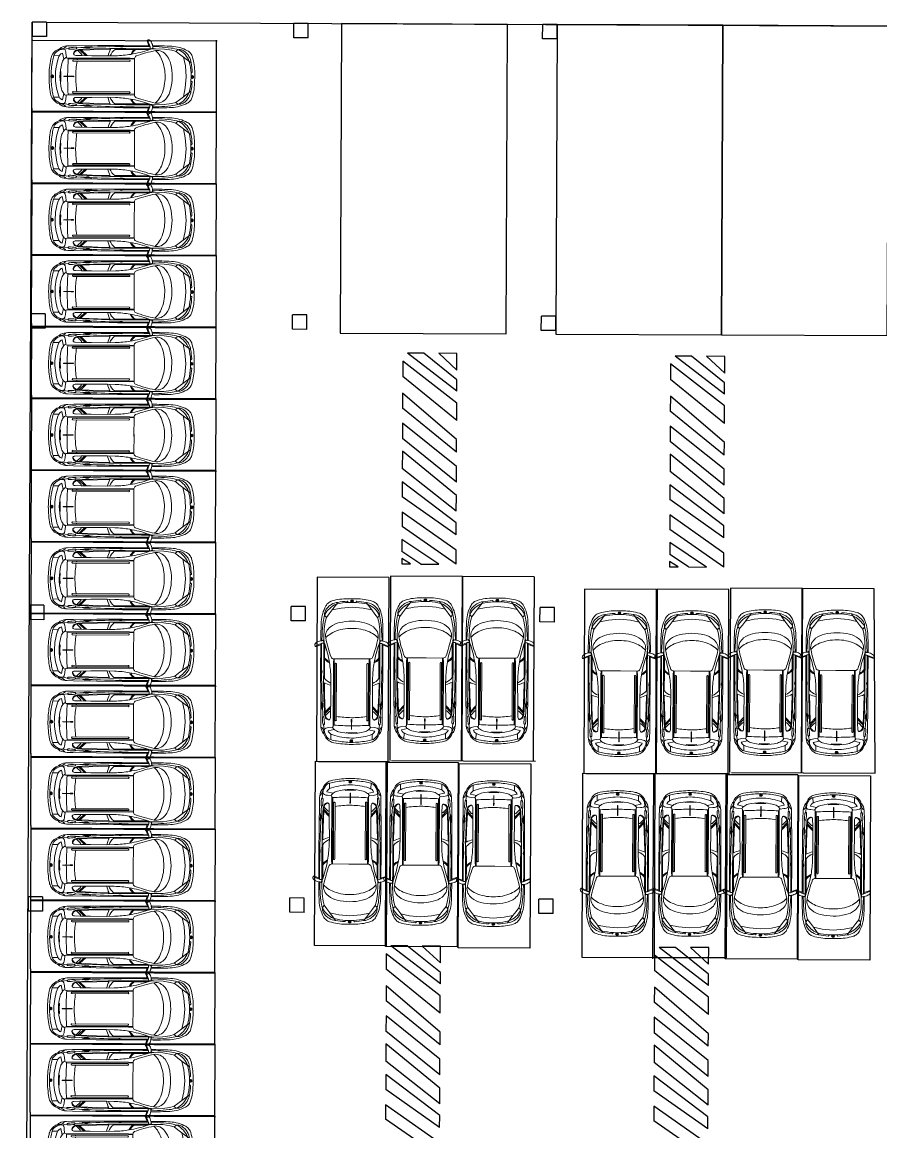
# Model space of a CAD drawing. Header units: metres. Extents: x 322294 to 7190115, y 7390841 to 10157759.
# Drawn here: x 323558.89 to 323582.77, y 7394639.55 to 7394670.4 of the extents above; entities that cross this region are included whole.
import ezdxf

# ---------------------------------------------------------------- set-up
doc = ezdxf.new("R2010")
doc.units = ezdxf.units.M
doc.layers.get('0').update_dxf_attribs({"lineweight": 18})
doc.layers.add('linagrossa', color=7, linetype='Continuous', lineweight=25)

# ---------------------------------------------------------------- blocks, each defined once
blk = doc.blocks.new('Renault Scénic dessus')
for p, q in [((-0.592, 0.8), (-0.486, 0.801)), ((-0.486, 0.801), (-0.235, 0.8)), ((-0.443, 0.774), (-0.03, 0.774)), ((-0.235, 0.8), (0.26, 0.801)), ((-0.03, 0.774), (0.016, 0.774)), ((0.016, 0.774), (0.586, 0.778)), ((0.26, 0.801), (0.746, 0.8)), ((0.721, 0.779), (1.085, 0.771)), ((0.746, 0.8), (1.215, 0.789)), ((1.085, 0.771), (1.588, 0.751)), ((1.215, 0.789), (1.536, 0.776)), ((1.588, 0.751), (1.414, 0.586)), ((1.464, 0.587), (1.634, 0.749)), ((1.536, 0.776), (1.671, 0.767)), ((1.688, 0.732), (1.577, 0.623)), ((1.968, 0.799), (2.122, 0.777)), ((2.122, 0.777), (2.216, 0.785)), ((2.122, 0.777), (2.188, 0.768)), ((0.131, 0.513), (0, 0.504)), ((0, 0.485), (1.982, 0.485)), ((2.028, 0.513), (0.131, 0.513)), ((1.827, 0.458), (0.152, 0.458)), ((1.827, 0.417), (0.152, 0.417)), ((1.982, 0.485), (1.982, 0.513)), ((2.247, 0.58), (2.414, 0.582)), ((-1.756, -0.017), (-1.726, 0.007)), ((-1.756, -0.019), (-1.726, 0.005)), ((-1.726, 0.007), (-1.686, -0.021)), ((-1.726, -0.024), (-1.726, 0.007)), ((-1.726, 0.005), (-1.686, -0.023)), ((-1.726, -0.026), (-1.726, 0.005)), ((-1.719, 0.108), (-1.684, 0.074)), ((-1.717, 0.004), (-1.717, -0.028)), ((-1.717, 0.002), (-1.717, -0.03)), ((2.421, -0.017), (2.451, 0.007)), ((2.421, -0.019), (2.451, 0.005)), ((2.451, 0.007), (2.492, -0.021)), ((2.451, -0.024), (2.451, 0.007)), ((2.451, 0.005), (2.492, -0.023)), ((2.451, -0.026), (2.451, 0.005)), ((2.46, 0.004), (2.46, -0.028)), ((2.46, 0.002), (2.46, -0.03)), ((-1.756, -0.017), (-1.756, -0.045)), ((-1.756, -0.019), (-1.756, -0.047)), ((-1.756, -0.054), (-1.756, -0.026)), ((-1.756, -0.056), (-1.756, -0.028)), ((-1.756, -0.054), (-1.726, -0.078)), ((-1.756, -0.056), (-1.726, -0.08)), ((-1.753, -0.024), (-1.726, -0.047)), ((-1.753, -0.047), (-1.726, -0.024)), ((-1.753, -0.049), (-1.726, -0.026)), ((-1.753, -0.026), (-1.726, -0.049)), ((-1.726, -0.024), (-1.704, -0.037)), ((-1.726, -0.026), (-1.704, -0.039)), ((-1.726, -0.047), (-1.704, -0.034)), ((-1.726, -0.049), (-1.704, -0.036)), ((-1.726, -0.047), (-1.726, -0.078)), ((-1.726, -0.049), (-1.726, -0.08)), ((-1.726, -0.078), (-1.686, -0.05)), ((-1.726, -0.08), (-1.686, -0.052)), ((-1.719, -0.181), (-1.684, -0.147)), ((-1.717, -0.075), (-1.717, -0.043)), ((-1.717, -0.077), (-1.717, -0.045)), ((-1.686, -0.05), (-1.686, -0.017)), ((-1.686, -0.052), (-1.686, -0.018)), ((-1.686, -0.021), (-1.686, -0.055)), ((-1.686, -0.023), (-1.686, -0.056)), ((2.421, -0.017), (2.421, -0.045)), ((2.421, -0.019), (2.421, -0.047)), ((2.421, -0.054), (2.421, -0.026)), ((2.421, -0.056), (2.421, -0.028)), ((2.421, -0.054), (2.451, -0.078)), ((2.421, -0.056), (2.451, -0.08)), ((2.424, -0.024), (2.451, -0.047)), ((2.424, -0.047), (2.451, -0.024)), ((2.424, -0.049), (2.451, -0.026)), ((2.424, -0.026), (2.451, -0.049)), ((2.451, -0.024), (2.474, -0.037)), ((2.451, -0.026), (2.474, -0.039)), ((2.451, -0.047), (2.474, -0.034)), ((2.451, -0.049), (2.474, -0.036)), ((2.451, -0.047), (2.451, -0.078)), ((2.451, -0.049), (2.451, -0.08)), ((2.451, -0.078), (2.492, -0.05)), ((2.451, -0.08), (2.492, -0.052)), ((2.46, -0.075), (2.46, -0.043)), ((2.46, -0.077), (2.46, -0.045)), ((2.492, -0.05), (2.492, -0.017)), ((2.492, -0.052), (2.492, -0.018)), ((2.492, -0.021), (2.492, -0.055)), ((2.492, -0.023), (2.492, -0.056)), ((0, -0.558), (1.982, -0.558)), ((0.131, -0.586), (0, -0.577)), ((2.028, -0.586), (0.131, -0.586)), ((1.827, -0.49), (0.152, -0.49)), ((1.827, -0.531), (0.152, -0.531)), ((1.588, -0.824), (1.414, -0.659)), ((1.464, -0.66), (1.634, -0.822)), ((1.982, -0.558), (1.982, -0.586)), ((2.247, -0.653), (2.414, -0.655)), ((-0.592, -0.873), (-0.486, -0.874)), ((-0.486, -0.874), (-0.235, -0.873)), ((-0.443, -0.847), (-0.03, -0.847)), ((-0.235, -0.873), (0.26, -0.874)), ((-0.03, -0.847), (0.016, -0.847)), ((0.016, -0.847), (0.586, -0.851)), ((0.26, -0.874), (0.746, -0.873)), ((0.721, -0.852), (1.085, -0.844)), ((0.746, -0.873), (1.215, -0.862)), ((1.085, -0.844), (1.588, -0.824)), ((1.215, -0.862), (1.536, -0.849)), ((1.536, -0.849), (1.671, -0.84)), ((1.688, -0.805), (1.577, -0.696)), ((1.968, -0.872), (2.122, -0.85)), ((2.122, -0.85), (2.188, -0.841)), ((2.122, -0.85), (2.216, -0.858))]:
    blk.add_line(p, q)
for points in [[(-0.461, 0.856, 0.353906), (-0.419, 0.89), (-0.367, 1.032, 0.370774), (-0.378, 1.061, 0.210872), (-0.429, 1.065, 0.162353), (-0.48, 1.026, 0.107278), (-0.535, 0.889, 0.020964), (-0.541, 0.839, 0.389381), (-0.513, 0.804, 0.080297), (-0.462, 0.803, 16.722263)], [(-1.794, -0.036), (-1.794, 0.087, -0.072167), (-1.725, 0.562, -0.093699), (-1.672, 0.665, -0.103338), (-1.574, 0.747, -0.111893), (-1.109, 0.878, -0.016441), (-0.535, 0.889, -2.171327)], [(-1.234, 0.726, 0.26796), (-1.354, 0.781, 0.119019), (-1.457, 0.746, 0.056513), (-1.544, 0.676, 0.058396), (-1.621, 0.578, 0.113862), (-1.685, 0.386, 0.030391), (-1.719, 0.108, 0.308257)], [(-0.538, 0.864), (-0.733, 0.855, 0.019145), (-1.087, 0.825, 0.041952), (-1.316, 0.777, 0.176888), (-1.63, 0.428, 0.05168), (-1.684, 0.074), (-1.686, -0.036)], [(0, -0.073), (0, 0.504, 0.253925), (-0.043, 0.583, 0.035571), (-0.622, 0.746, 0.164538), (-0.806, 0.723, 0.116966), (-0.954, 0.603, 0.107283), (-1.079, 0.338, 0.054096), (-1.125, -0.036, 0.659613)], [(-0.909, -0.036, -0.109468), (-0.806, 0.489, -0.0676), (-0.697, 0.668, -0.054472), (-0.619, 0.745, -0.054472)], [(-0.62, 0.8), (-0.583, 0.8, 0.374865), (-0.541, 0.836, 3.046948)], [(1.588, 0.751), (1.679, 0.747, -0.195924), (1.782, 0.699), (1.813, 0.656, -0.415988), (1.804, 0.607, -0.131117), (1.76, 0.591), (1.578, 0.588), (1.277, 0.585), (0.791, 0.581), (0.564, 0.587, -0.034917), (0.118, 0.63, -0.042594), (-0.443, 0.774, 0.089828), (-0.601, 0.8, 8.659985)], [(-0.419, 0.89), (0.337, 0.892), (1.099, 0.887), (1.804, 0.881), (1.981, 0.877, -0.117452), (2.192, 0.827, -0.109222), (2.242, 0.786, -1.522612)], [(0.539, 0.862, 0.208692), (0.493, 0.886), (0.311, 0.887, 0.262646), (0.273, 0.866, 0.262646)], [(0.32, 0.865, 0.18708), (0.459, 0.863, 0.18708)], [(1.533, 0.828, 0.098436), (1.476, 0.85), (1.304, 0.855, 0.216984), (1.268, 0.84, 0.216984)], [(1.319, 0.838, 0.187689), (1.354, 0.821), (1.428, 0.819, 0.228967), (1.457, 0.832, 0.228967)], [(1.749, 0.789, 0.056082), (1.948, 0.774, 0.779005), (1.957, 0.813, 0.075049), (1.933, 0.82, 0.03971), (1.748, 0.834, 0.875786), (1.749, 0.789, -0.269448)], [(2.028, 0.513), (2.038, 0.537), (2.05, 0.644, -0.038104), (2.068, 0.731, -0.301997), (2.122, 0.777, -0.551842)], [(2.242, 0.786, -0.222402), (2.056, 0.849, -0.251336), (2.048, 0.872, -0.251336)], [(2.188, 0.768, -0.163029), (2.377, 0.655, -0.113893), (2.414, 0.582, -0.020711), (2.453, 0.404, -0.036759), (2.495, -0.036, -1.02374)], [(2.242, 0.786, -0.1817), (2.451, 0.623, -0.092141), (2.504, 0.484, -0.042972), (2.554, -0.036, 0.990734)], [(2.226, -0.036, 0.058416), (2.176, 0.346, 0.106862), (2.112, 0.476, 0.104556), (2.038, 0.537, 1.240711)], [(2.364, -0.036, 0.076148), (2.272, 0.524, 0.065065), (2.241, 0.591, 0.165567), (2.153, 0.66), (2.112, 0.476)], [(0, 0), (0, -0.577, -0.253925), (-0.043, -0.656, -0.035571), (-0.622, -0.819, -0.164538), (-0.806, -0.796, -0.116966), (-0.954, -0.676, -0.107283), (-1.079, -0.411, -0.054096), (-1.125, -0.036, -0.659613)], [(-1.794, -0.036), (-1.794, -0.16, 0.072167), (-1.725, -0.635, 0.093699), (-1.672, -0.738, 0.103338), (-1.574, -0.82, 0.111893), (-1.109, -0.951, 0.016441), (-0.535, -0.962, 2.171327)], [(-1.234, -0.799, -0.26796), (-1.354, -0.854, -0.119019), (-1.457, -0.819, -0.056513), (-1.544, -0.749, -0.058396), (-1.621, -0.651, -0.113862), (-1.685, -0.459, -0.030391), (-1.719, -0.181, -0.308257)], [(-0.538, -0.937), (-0.733, -0.928, -0.019145), (-1.087, -0.898, -0.041952), (-1.316, -0.85, -0.176888), (-1.63, -0.501, -0.05168), (-1.684, -0.147), (-1.686, -0.036)], [(-0.909, -0.036, 0.109468), (-0.806, -0.562, 0.0676), (-0.697, -0.741, 0.054472), (-0.619, -0.818, 0.054472)], [(2.226, -0.036, -0.058416), (2.176, -0.419, -0.106862), (2.112, -0.549, -0.104556), (2.038, -0.61, -1.240711)], [(2.364, -0.036, -0.076148), (2.272, -0.597, -0.065065), (2.241, -0.664, -0.165567), (2.153, -0.733), (2.112, -0.549)], [(2.188, -0.841, 0.163029), (2.377, -0.728, 0.113893), (2.414, -0.655, 0.020711), (2.453, -0.477, 0.036759), (2.495, -0.036, 1.02374)], [(2.242, -0.859, 0.1817), (2.451, -0.696, 0.092141), (2.504, -0.557, 0.042972), (2.554, -0.036, -0.990734)], [(1.588, -0.824), (1.679, -0.82, 0.195924), (1.782, -0.772), (1.813, -0.729, 0.415988), (1.804, -0.68, 0.131117), (1.76, -0.664), (1.578, -0.66), (1.277, -0.658), (0.791, -0.654), (0.564, -0.66, 0.034917), (0.118, -0.703, 0.042594), (-0.443, -0.847, -0.089828), (-0.601, -0.873, -8.659985)], [(2.028, -0.586), (2.038, -0.61), (2.05, -0.717, 0.038104), (2.068, -0.804, 0.301997), (2.122, -0.85, 0.551842)], [(-0.62, -0.873), (-0.583, -0.873, -0.374865), (-0.541, -0.909, -3.046948)], [(-0.461, -0.929, -0.353906), (-0.419, -0.963), (-0.367, -1.105, -0.370774), (-0.378, -1.134, -0.210872), (-0.429, -1.138, -0.162353), (-0.48, -1.099, -0.107278), (-0.535, -0.962, -0.020964), (-0.541, -0.912, -0.389381), (-0.513, -0.877, -0.080297), (-0.462, -0.876, -16.722263)], [(-0.419, -0.963), (0.337, -0.965), (1.099, -0.96), (1.804, -0.954), (1.981, -0.95, 0.117452), (2.192, -0.9, 0.109222), (2.242, -0.859, 1.522612)], [(0.539, -0.935, -0.208692), (0.493, -0.959), (0.311, -0.96, -0.262646), (0.273, -0.939, -0.262646)], [(0.32, -0.938, -0.18708), (0.459, -0.936, -0.18708)], [(1.533, -0.901, -0.098436), (1.476, -0.923), (1.304, -0.928, -0.216984), (1.268, -0.913, -0.216984)], [(1.319, -0.911, -0.187689), (1.354, -0.894), (1.428, -0.892, -0.228967), (1.457, -0.905, -0.228967)], [(1.749, -0.862, -0.056082), (1.948, -0.847, -0.779005), (1.957, -0.886, -0.075049), (1.933, -0.893, -0.03971), (1.748, -0.907, -0.875786), (1.749, -0.862, 0.269448)], [(2.242, -0.859, 0.222402), (2.056, -0.922, 0.251336), (2.048, -0.945, 0.251336)]]:
    blk.add_lwpolyline(points, format="xyb")
for points in [[(-0.462, 0.803), (-0.461, 0.856), (-0.378, 1.061)], [(-1.685, 0.386), (-1.461, 0.552), (-1.341, 0.643), (-1.234, 0.726), (-1.106, 0.761), (-0.89, 0.793), (-0.62, 0.8)], [(-1.544, -0.036), (-1.516, 0.292), (-1.461, 0.552)], [(2.217, 0.114), (2.197, 0.114), (2.205, -0.036)], [(-1.544, -0.036), (-1.516, -0.365), (-1.461, -0.625)], [(2.217, -0.187), (2.197, -0.187), (2.205, -0.036)], [(-1.685, -0.459), (-1.461, -0.625), (-1.341, -0.716), (-1.234, -0.799), (-1.106, -0.834), (-0.89, -0.866), (-0.62, -0.873)], [(-0.462, -0.876), (-0.461, -0.929), (-0.378, -1.134)]]:
    blk.add_lwpolyline(points)
for points in [[(1.813, -0.043), (1.885, -0.043), (1.885, -0.03), (1.813, -0.03)], [(1.813, -0.03), (1.885, -0.03), (1.885, -0.043), (1.813, -0.043)], [(1.885, -0.04), (2.112, -0.04), (2.112, -0.033), (1.885, -0.033)], [(1.885, -0.033), (2.112, -0.033), (2.112, -0.04), (1.885, -0.04)]]:
    blk.add_lwpolyline(points, close=True)
for centre, radius, start, end in [((-0.068, -31.724), 32.591, 88.5773, 90.6437), ((-0.236, 0.481), 0.357, 25.7701, 55.1016), ((-0.328, 0.407), 0.5, 26.5906, 47.4086), ((0.318, 0.433), 0.436, 19.9559, 52.2027), ((-0.127, 0.366), 0.943, 13.1877, 25.9771), ((-0.067, -31.688), 32.556, 86.8361, 88.5773), ((1.658, 0.569), 0.198, 48.7917, 86.2108), ((1.716, 0.697), 0.0455, 96.6793, 128.3391), ((1.723, 0.643), 0.0998, 355.1854, 48.7917), ((0.152, 0.437), 0.0205, 90, 270), ((1.624, 0.604), 0.051, 158.9024, 199.4247), ((-1.305, -0.06), 3.061, 9.7305, 10.2412), ((-1.305, -0.06), 3.061, 0.4344, 8.9519), ((1.787, 0.638), 0.0356, 299.4803, 355.1854), ((1.827, 0.437), 0.0205, 270, 90), ((-14.932, -0.345), 16.935, 1.0451, 2.8091), ((-1.305, -0.013), 3.061, 351.0481, 359.5656), ((-14.932, 0.272), 16.935, 357.1909, 358.9549), ((0.152, -0.51), 0.0205, 90, 270), ((0.318, -0.506), 0.436, 307.7973, 340.0441), ((-0.127, -0.438), 0.943, 334.0229, 346.8123), ((1.624, -0.677), 0.051, 160.5753, 201.0976), ((-1.305, -0.013), 3.061, 349.7588, 350.2695), ((1.827, -0.51), 0.0205, 270, 90), ((-0.068, 31.651), 32.591, 269.3563, 271.4227), ((-0.236, -0.554), 0.357, 304.8984, 334.2299), ((-0.328, -0.48), 0.5, 312.5914, 333.4094), ((-0.067, 31.615), 32.556, 271.4227, 273.1639), ((1.658, -0.642), 0.198, 273.7892, 311.2083), ((1.716, -0.77), 0.0455, 231.6609, 263.3207), ((1.723, -0.716), 0.0998, 311.2083, 4.8146), ((1.787, -0.711), 0.0356, 4.8146, 60.5197)]:
    blk.add_arc(centre, radius, start, end)
blk = doc.blocks.new('A$C163E78D0')
blk.add_blockref('Renault Scénic dessus', (10.615, 6.021))

msp = doc.modelspace()

# ---------------------------------------------------------------- linework, layer by layer
at = {"layer": 'linagrossa'}
for p, q in [((323558.894, 7394609.857), (323559.17, 7394670.402)), ((323559.17, 7394670.402), (323559.168, 7394670.002)), ((323559.57, 7394670.4), (323559.17, 7394670.402)), ((323559.57, 7394670.4), (323559.568, 7394670)), ((323559.57, 7394670.4), (323583.366, 7394670.292)), ((323566.446, 7394669.969), (323566.448, 7394670.369)), ((323566.847, 7394670.367), (323566.448, 7394670.369)), ((323566.846, 7394669.967), (323566.847, 7394670.367)), ((323573.366, 7394669.937), (323573.368, 7394670.337)), ((323573.768, 7394670.336), (323573.368, 7394670.337)), ((323573.766, 7394669.936), (323573.768, 7394670.336)), ((323559.165, 7394668.009), (323559.174, 7394670.002)), ((323559.568, 7394670), (323559.168, 7394670.002)), ((323564.312, 7394669.874), (323559.188, 7394669.897)), ((323564.292, 7394669.898), (323564.283, 7394667.905)), ((323566.846, 7394669.967), (323566.446, 7394669.969)), ((323573.766, 7394669.936), (323573.366, 7394669.937)), ((323564.283, 7394667.905), (323559.159, 7394667.928)), ((323559.162, 7394666.015), (323559.171, 7394668.009)), ((323564.309, 7394667.88), (323559.185, 7394667.904)), ((323564.289, 7394667.905), (323564.28, 7394665.911)), ((323559.158, 7394664.022), (323559.168, 7394666.015)), ((323564.28, 7394665.911), (323559.155, 7394665.935)), ((323564.306, 7394665.887), (323559.181, 7394665.91)), ((323564.286, 7394665.911), (323564.277, 7394663.918)), ((323564.277, 7394663.918), (323559.152, 7394663.941)), ((323559.155, 7394662.028), (323559.164, 7394664.022)), ((323564.303, 7394663.893), (323559.178, 7394663.917)), ((323564.283, 7394663.918), (323564.274, 7394661.924)), ((323559.133, 7394662.297), (323559.131, 7394661.897)), ((323559.533, 7394662.296), (323559.133, 7394662.297)), ((323559.533, 7394662.296), (323559.531, 7394661.896)), ((323559.152, 7394660.035), (323559.161, 7394662.028)), ((323566.409, 7394661.864), (323566.411, 7394662.264)), ((323566.811, 7394662.262), (323566.411, 7394662.264)), ((323566.809, 7394661.862), (323566.811, 7394662.262)), ((323573.329, 7394661.833), (323573.331, 7394662.233)), ((323573.731, 7394662.231), (323573.331, 7394662.233)), ((323573.729, 7394661.831), (323573.731, 7394662.231)), ((323559.531, 7394661.896), (323559.131, 7394661.897)), ((323564.274, 7394661.924), (323559.149, 7394661.948)), ((323564.3, 7394661.9), (323559.175, 7394661.923)), ((323564.279, 7394661.924), (323564.27, 7394659.931)), ((323566.809, 7394661.862), (323566.409, 7394661.864)), ((323573.729, 7394661.831), (323573.329, 7394661.833)), ((323570.98, 7394660.14), (323569.606, 7394661.2)), ((323570.981, 7394660.456), (323570.058, 7394661.198)), ((323570.475, 7394661.196), (323570.982, 7394660.727)), ((323578.424, 7394660.059), (323577.051, 7394661.118)), ((323578.426, 7394660.375), (323577.502, 7394661.116)), ((323577.92, 7394661.114), (323578.427, 7394660.646)), ((323570.978, 7394659.813), (323569.477, 7394660.982)), ((323578.423, 7394659.732), (323576.922, 7394660.901)), ((323570.976, 7394659.328), (323569.475, 7394660.554)), ((323578.421, 7394659.246), (323576.92, 7394660.472)), ((323564.27, 7394659.931), (323559.146, 7394659.954)), ((323559.149, 7394658.041), (323559.158, 7394660.035)), ((323564.296, 7394659.906), (323559.172, 7394659.93)), ((323564.276, 7394659.931), (323564.267, 7394657.937)), ((323570.973, 7394658.798), (323569.473, 7394660.091)), ((323578.418, 7394658.716), (323576.918, 7394660.009)), ((323570.972, 7394658.448), (323569.471, 7394659.673)), ((323578.417, 7394658.366), (323576.916, 7394659.592)), ((323570.97, 7394658.053), (323569.469, 7394659.256)), ((323578.415, 7394657.971), (323576.914, 7394659.174)), ((323570.968, 7394657.613), (323569.467, 7394658.827)), ((323578.413, 7394657.531), (323576.912, 7394658.746)), ((323570.966, 7394657.241), (323569.465, 7394658.477)), ((323578.411, 7394657.159), (323576.91, 7394658.396)), ((323564.267, 7394657.937), (323559.143, 7394657.961)), ((323559.146, 7394656.048), (323559.155, 7394658.041)), ((323570.964, 7394656.811), (323569.463, 7394657.993)), ((323564.293, 7394657.913), (323559.169, 7394657.936)), ((323564.273, 7394657.937), (323564.264, 7394655.944)), ((323578.409, 7394656.729), (323576.908, 7394657.912)), ((323570.963, 7394656.486), (323569.462, 7394657.624)), ((323578.408, 7394656.404), (323576.906, 7394657.542)), ((323570.961, 7394656.15), (323569.46, 7394657.209)), ((323578.406, 7394656.068), (323576.904, 7394657.128)), ((323570.959, 7394655.724), (323569.458, 7394656.784)), ((323578.404, 7394655.643), (323576.903, 7394656.702)), ((323570.958, 7394655.334), (323569.456, 7394656.381)), ((323578.402, 7394655.252), (323576.901, 7394656.299)), ((323564.264, 7394655.944), (323559.139, 7394655.967)), ((323559.143, 7394654.054), (323559.152, 7394656.047)), ((323564.29, 7394655.919), (323559.165, 7394655.943)), ((323564.27, 7394655.944), (323564.261, 7394653.95)), ((323570.481, 7394655.336), (323569.454, 7394656.022)), ((323577.925, 7394655.254), (323576.899, 7394655.941)), ((323569.687, 7394655.34), (323569.452, 7394655.492)), ((323569.977, 7394655.338), (323569.453, 7394655.686)), ((323577.422, 7394655.257), (323576.898, 7394655.605)), ((323577.132, 7394655.258), (323576.897, 7394655.41)), ((323567.098, 7394654.975), (323567.075, 7394649.85)), ((323569.092, 7394654.966), (323567.098, 7394654.975)), ((323569.087, 7394654.966), (323569.064, 7394649.841)), ((323569.136, 7394655.001), (323569.113, 7394649.877)), ((323571.13, 7394654.992), (323569.136, 7394655.001)), ((323571.125, 7394654.992), (323571.102, 7394649.868)), ((323571.138, 7394654.992), (323571.115, 7394649.868)), ((323573.132, 7394654.983), (323571.138, 7394654.992)), ((323573.127, 7394654.983), (323573.104, 7394649.859)), ((323574.534, 7394654.638), (323574.511, 7394649.513)), ((323576.528, 7394654.629), (323574.534, 7394654.638)), ((323576.523, 7394654.629), (323576.5, 7394649.504)), ((323576.549, 7394654.637), (323576.525, 7394649.513)), ((323578.542, 7394654.628), (323576.549, 7394654.637)), ((323578.538, 7394654.628), (323578.514, 7394649.504)), ((323578.586, 7394654.664), (323578.563, 7394649.539)), ((323580.58, 7394654.655), (323578.586, 7394654.664)), ((323580.575, 7394654.655), (323580.552, 7394649.53)), ((323580.588, 7394654.655), (323580.565, 7394649.53)), ((323582.582, 7394654.646), (323580.588, 7394654.655)), ((323582.613, 7394649.521), (323582.582, 7394654.646)), ((323559.096, 7394654.193), (323559.094, 7394653.793)), ((323559.496, 7394654.191), (323559.096, 7394654.193)), ((323564.261, 7394653.95), (323559.136, 7394653.973)), ((323559.139, 7394652.061), (323559.148, 7394654.054)), ((323564.287, 7394653.926), (323559.162, 7394653.949)), ((323559.496, 7394654.191), (323559.494, 7394653.791)), ((323564.267, 7394653.95), (323564.258, 7394651.957)), ((323566.372, 7394653.76), (323566.374, 7394654.16)), ((323566.774, 7394654.158), (323566.374, 7394654.16)), ((323566.772, 7394653.758), (323566.774, 7394654.158)), ((323573.292, 7394653.728), (323573.294, 7394654.128)), ((323573.694, 7394654.126), (323573.294, 7394654.128)), ((323573.692, 7394653.726), (323573.694, 7394654.126)), ((323559.494, 7394653.791), (323559.094, 7394653.793)), ((323566.772, 7394653.758), (323566.372, 7394653.76)), ((323573.692, 7394653.726), (323573.292, 7394653.728)), ((323564.258, 7394651.957), (323559.133, 7394651.98)), ((323559.136, 7394650.067), (323559.145, 7394652.06)), ((323564.284, 7394651.932), (323559.159, 7394651.956)), ((323564.264, 7394651.957), (323564.254, 7394649.963)), ((323564.254, 7394649.963), (323559.13, 7394649.986)), ((323559.133, 7394648.073), (323559.142, 7394650.067)), ((323564.28, 7394649.939), (323559.156, 7394649.962)), ((323564.26, 7394649.963), (323564.251, 7394647.97)), ((323567.025, 7394644.732), (323567.049, 7394649.856)), ((323567.048, 7394649.858), (323569.042, 7394649.849)), ((323567.049, 7394649.856), (323569.042, 7394649.847)), ((323567.129, 7394649.85), (323569.123, 7394649.841)), ((323568.995, 7394644.703), (323569.018, 7394649.827)), ((323569.018, 7394649.829), (323571.011, 7394649.82)), ((323569.018, 7394649.827), (323571.012, 7394649.818)), ((323569.042, 7394649.847), (323569.019, 7394644.723)), ((323569.167, 7394649.877), (323571.161, 7394649.868)), ((323571.012, 7394649.818), (323570.988, 7394644.694)), ((323571.018, 7394644.67), (323571.041, 7394649.795)), ((323571.041, 7394649.796), (323573.034, 7394649.787)), ((323571.041, 7394649.795), (323573.035, 7394649.786)), ((323571.169, 7394649.868), (323573.163, 7394649.858)), ((323573.035, 7394649.786), (323573.011, 7394644.661)), ((323574.461, 7394644.395), (323574.485, 7394649.519)), ((323574.484, 7394649.521), (323576.478, 7394649.512)), ((323574.485, 7394649.519), (323576.478, 7394649.51)), ((323574.565, 7394649.513), (323576.559, 7394649.504)), ((323576.431, 7394644.366), (323576.454, 7394649.49)), ((323576.476, 7394644.394), (323576.499, 7394649.519)), ((323576.499, 7394649.521), (323578.492, 7394649.511)), ((323576.499, 7394649.519), (323578.493, 7394649.51)), ((323576.58, 7394649.513), (323578.573, 7394649.504)), ((323578.445, 7394644.365), (323578.468, 7394649.49)), ((323578.468, 7394649.491), (323580.462, 7394649.482)), ((323578.468, 7394649.49), (323580.462, 7394649.481)), ((323578.493, 7394649.51), (323578.469, 7394644.385)), ((323578.618, 7394649.539), (323580.611, 7394649.53)), ((323580.462, 7394649.481), (323580.439, 7394644.356)), ((323580.468, 7394644.333), (323580.491, 7394649.457)), ((323580.491, 7394649.459), (323582.485, 7394649.45)), ((323580.491, 7394649.457), (323582.485, 7394649.448)), ((323580.62, 7394649.53), (323582.613, 7394649.521)), ((323582.485, 7394649.448), (323582.462, 7394644.324)), ((323564.251, 7394647.97), (323559.127, 7394647.993)), ((323559.13, 7394646.08), (323559.139, 7394648.073)), ((323564.277, 7394647.945), (323559.153, 7394647.969)), ((323564.257, 7394647.97), (323564.248, 7394645.976)), ((323559.059, 7394646.088), (323559.057, 7394645.688)), ((323559.459, 7394646.086), (323559.059, 7394646.088)), ((323564.248, 7394645.976), (323559.124, 7394645.999)), ((323559.127, 7394644.086), (323559.136, 7394646.08)), ((323564.274, 7394645.952), (323559.15, 7394645.975)), ((323559.459, 7394646.086), (323559.457, 7394645.686)), ((323564.254, 7394645.976), (323564.245, 7394643.983)), ((323566.335, 7394645.655), (323566.337, 7394646.055)), ((323566.737, 7394646.053), (323566.337, 7394646.055)), ((323566.735, 7394645.653), (323566.737, 7394646.053)), ((323573.255, 7394645.623), (323573.257, 7394646.023)), ((323573.657, 7394646.022), (323573.257, 7394646.023)), ((323573.655, 7394645.622), (323573.657, 7394646.022)), ((323559.457, 7394645.686), (323559.057, 7394645.688)), ((323566.735, 7394645.653), (323566.335, 7394645.655)), ((323573.655, 7394645.622), (323573.255, 7394645.623)), ((323569.019, 7394644.723), (323567.025, 7394644.732)), ((323570.988, 7394644.694), (323568.995, 7394644.703)), ((323570.521, 7394643.663), (323569.148, 7394644.722)), ((323570.522, 7394643.979), (323569.599, 7394644.72)), ((323570.016, 7394644.718), (323570.523, 7394644.25)), ((323570.519, 7394643.336), (323569.018, 7394644.505)), ((323573.011, 7394644.661), (323571.018, 7394644.67)), ((323576.455, 7394644.386), (323574.461, 7394644.395)), ((323577.977, 7394643.295), (323576.476, 7394644.464)), ((323578.469, 7394644.385), (323576.476, 7394644.394)), ((323577.979, 7394643.622), (323576.606, 7394644.681)), ((323577.98, 7394643.938), (323577.057, 7394644.679)), ((323577.474, 7394644.677), (323577.982, 7394644.209)), ((323559.123, 7394642.093), (323559.133, 7394644.086)), ((323570.517, 7394642.851), (323569.016, 7394644.076)), ((323580.439, 7394644.356), (323578.445, 7394644.365)), ((323582.462, 7394644.324), (323580.468, 7394644.333)), ((323564.245, 7394643.983), (323559.12, 7394644.006)), ((323564.271, 7394643.958), (323559.146, 7394643.982)), ((323564.251, 7394643.983), (323564.242, 7394641.989)), ((323577.975, 7394642.81), (323576.474, 7394644.035)), ((323570.514, 7394642.32), (323569.014, 7394643.614)), ((323577.973, 7394642.279), (323576.472, 7394643.573)), ((323570.513, 7394641.97), (323569.012, 7394643.196)), ((323577.971, 7394641.93), (323576.47, 7394643.155)), ((323570.511, 7394641.576), (323569.01, 7394642.779)), ((323577.969, 7394641.535), (323576.468, 7394642.738)), ((323570.509, 7394641.136), (323569.008, 7394642.35)), ((323577.967, 7394641.095), (323576.466, 7394642.309)), ((323564.242, 7394641.989), (323559.117, 7394642.012)), ((323559.12, 7394640.099), (323559.129, 7394642.093)), ((323564.268, 7394641.965), (323559.143, 7394641.988)), ((323564.248, 7394641.989), (323564.239, 7394639.996)), ((323570.507, 7394640.763), (323569.007, 7394642)), ((323577.966, 7394640.722), (323576.465, 7394641.959)), ((323570.505, 7394640.333), (323569.004, 7394641.516)), ((323577.964, 7394640.292), (323576.463, 7394641.475)), ((323570.504, 7394640.008), (323569.003, 7394641.146)), ((323577.962, 7394639.968), (323576.461, 7394641.105)), ((323570.502, 7394639.673), (323569.001, 7394640.732)), ((323577.961, 7394639.632), (323576.459, 7394640.691)), ((323559.117, 7394638.106), (323559.126, 7394640.099)), ((323570.5, 7394639.247), (323568.999, 7394640.306)), ((323577.959, 7394639.206), (323576.457, 7394640.266)), ((323564.239, 7394639.996), (323559.114, 7394640.019)), ((323564.265, 7394639.971), (323559.14, 7394639.995)), ((323564.244, 7394639.996), (323564.235, 7394638.002)), ((323570.025, 7394639.187), (323568.997, 7394639.903)), ((323577.404, 7394639.201), (323576.455, 7394639.862))]:
    msp.add_line(p, q, dxfattribs=at)
for points in [[(323567.776, 7394670.363), (323567.737, 7394661.76), (323572.347, 7394661.739), (323572.386, 7394670.342)], [(323573.768, 7394670.336), (323573.729, 7394661.732), (323578.339, 7394661.711), (323578.378, 7394670.315)], [(323578.378, 7394670.315), (323578.339, 7394661.711), (323582.949, 7394661.69), (323582.988, 7394670.294)]]:
    msp.add_lwpolyline(points, close=True, dxfattribs=at)
for points in [[(323570.058, 7394661.198), (323569.606, 7394661.2)], [(323570.982, 7394660.727), (323570.984, 7394661.193), (323570.475, 7394661.196)], [(323577.502, 7394661.116), (323577.051, 7394661.118)], [(323578.427, 7394660.646), (323578.429, 7394661.112), (323577.92, 7394661.114)], [(323569.477, 7394660.982), (323569.475, 7394660.554)], [(323576.922, 7394660.901), (323576.92, 7394660.472)], [(323570.98, 7394660.14), (323570.981, 7394660.456)], [(323578.424, 7394660.059), (323578.426, 7394660.375)], [(323569.473, 7394660.091), (323569.471, 7394659.673)], [(323570.976, 7394659.328), (323570.978, 7394659.813)], [(323576.918, 7394660.009), (323576.916, 7394659.592)], [(323578.421, 7394659.246), (323578.423, 7394659.732)], [(323569.469, 7394659.256), (323569.467, 7394658.827)], [(323576.914, 7394659.174), (323576.912, 7394658.746)], [(323570.972, 7394658.448), (323570.973, 7394658.798)], [(323578.417, 7394658.366), (323578.418, 7394658.716)], [(323569.465, 7394658.477), (323569.463, 7394657.993)], [(323576.91, 7394658.396), (323576.908, 7394657.912)], [(323570.968, 7394657.613), (323570.97, 7394658.053)], [(323578.413, 7394657.531), (323578.415, 7394657.971)], [(323569.462, 7394657.624), (323569.46, 7394657.209)], [(323576.906, 7394657.542), (323576.904, 7394657.128)], [(323570.964, 7394656.811), (323570.966, 7394657.241)], [(323578.409, 7394656.729), (323578.411, 7394657.159)], [(323569.458, 7394656.784), (323569.456, 7394656.381)], [(323570.961, 7394656.15), (323570.963, 7394656.486)], [(323576.903, 7394656.702), (323576.901, 7394656.299)], [(323578.406, 7394656.068), (323578.408, 7394656.404)], [(323569.454, 7394656.022), (323569.453, 7394655.686)], [(323576.899, 7394655.941), (323576.898, 7394655.605)], [(323569.452, 7394655.492), (323569.451, 7394655.341), (323569.687, 7394655.34)], [(323570.958, 7394655.334), (323570.959, 7394655.724)], [(323578.402, 7394655.252), (323578.404, 7394655.643)], [(323569.977, 7394655.338), (323570.481, 7394655.336)], [(323576.897, 7394655.41), (323576.896, 7394655.259), (323577.132, 7394655.258)], [(323577.422, 7394655.257), (323577.925, 7394655.254)], [(323569.599, 7394644.72), (323569.148, 7394644.722)], [(323570.523, 7394644.25), (323570.525, 7394644.716), (323570.016, 7394644.718)], [(323569.018, 7394644.505), (323569.016, 7394644.076)], [(323576.476, 7394644.464), (323576.474, 7394644.035)], [(323577.057, 7394644.679), (323576.606, 7394644.681)], [(323577.982, 7394644.209), (323577.984, 7394644.675), (323577.474, 7394644.677)], [(323570.521, 7394643.663), (323570.522, 7394643.979)], [(323577.979, 7394643.622), (323577.98, 7394643.938)], [(323569.014, 7394643.614), (323569.012, 7394643.196)], [(323576.472, 7394643.573), (323576.47, 7394643.155)], [(323570.517, 7394642.851), (323570.519, 7394643.336)], [(323577.975, 7394642.81), (323577.977, 7394643.295)], [(323569.01, 7394642.779), (323569.008, 7394642.35)], [(323576.468, 7394642.738), (323576.466, 7394642.309)], [(323570.513, 7394641.97), (323570.514, 7394642.32)], [(323577.971, 7394641.93), (323577.973, 7394642.279)], [(323569.007, 7394642), (323569.004, 7394641.516)], [(323576.465, 7394641.959), (323576.463, 7394641.475)], [(323570.509, 7394641.136), (323570.511, 7394641.576)], [(323577.967, 7394641.095), (323577.969, 7394641.535)], [(323569.003, 7394641.146), (323569.001, 7394640.732)], [(323576.461, 7394641.105), (323576.459, 7394640.691)], [(323570.505, 7394640.333), (323570.507, 7394640.763)], [(323577.964, 7394640.292), (323577.966, 7394640.722)], [(323568.999, 7394640.306), (323568.997, 7394639.903)], [(323576.457, 7394640.266), (323576.455, 7394639.862)], [(323570.502, 7394639.673), (323570.504, 7394640.008)], [(323577.961, 7394639.632), (323577.962, 7394639.968)]]:
    msp.add_lwpolyline(points, dxfattribs=at)

# ---------------------------------------------------------------- block references
at = {"yscale": 0.9316029951651544, "zscale": 0.9316029951651544}
for p, xscale, rotation in [((323571.933, 7394674.416), 0.9316029951651544, 179.7387728791571), ((323571.93, 7394672.422), 0.9316029951651544, 179.7387728791571), ((323571.926, 7394670.429), 0.9316029951651544, 179.7387728791571), ((323571.923, 7394668.435), 0.9316029951651544, 179.7387728791571), ((323571.92, 7394666.442), 0.9316029951651544, 179.7387728791571), ((323571.917, 7394664.448), 0.9316029951651544, 179.7387728791571), ((323571.914, 7394662.455), 0.9316029951651544, 179.7387728791571), ((323571.911, 7394660.461), 0.9316029951651544, 179.7387728791571), ((323573.679, 7394662.565), -0.9316029951651544, 89.73877287915718), ((323575.717, 7394662.591), -0.9316029951651544, 89.73877287915718), ((323577.719, 7394662.582), -0.9316029951651544, 89.73877287915718), ((323571.907, 7394658.468), 0.9316029951651544, 179.7387728791571), ((323581.115, 7394662.228), -0.9316029951651544, 89.73877287915718), ((323583.129, 7394662.227), -0.9316029951651544, 89.73877287915718), ((323585.167, 7394662.254), -0.9316029951651544, 89.73877287915718), ((323587.169, 7394662.245), -0.9316029951651544, 89.73877287915718), ((323571.904, 7394656.474), 0.9316029951651544, 179.7387728791571), ((323571.901, 7394654.481), 0.9316029951651544, 179.7387728791571), ((323573.537, 7394637.082), 0.9316029951651544, 89.73877287915714), ((323575.506, 7394637.053), 0.9316029951651544, 89.73877287915714), ((323577.529, 7394637.02), 0.9316029951651544, 89.73877287915714), ((323580.973, 7394636.745), 0.9316029951651544, 89.73877287915714), ((323582.987, 7394636.745), 0.9316029951651544, 89.73877287915714), ((323584.956, 7394636.716), 0.9316029951651544, 89.73877287915714), ((323586.979, 7394636.683), 0.9316029951651544, 89.73877287915714), ((323571.898, 7394652.487), 0.9316029951651544, 179.7387728791571), ((323571.895, 7394650.494), 0.9316029951651544, 179.7387728791571), ((323571.891, 7394648.5), 0.9316029951651544, 179.7387728791571), ((323571.888, 7394646.507), 0.9316029951651544, 179.7387728791571), ((323571.885, 7394644.513), 0.9316029951651544, 179.7387728791571)]:
    msp.add_blockref('A$C163E78D0', p, dxfattribs=dict(at, xscale=xscale, rotation=rotation))

doc.saveas('drawing.dxf')
